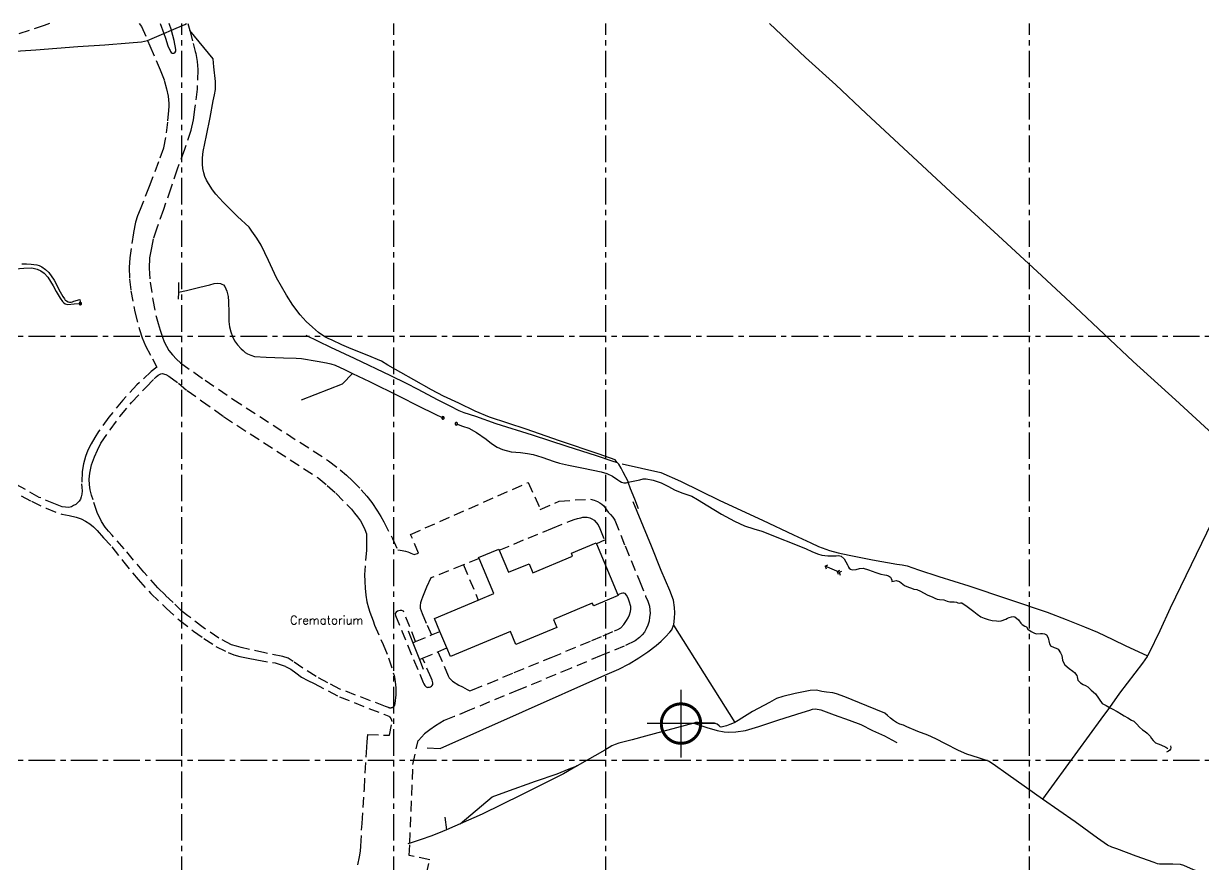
# Model space of a CAD drawing. Extents: x 380524 to 381571, y 430951 to 432014.
# Drawn here: x 381062.7 to 381341, y 431775.4 to 431973.7 of the extents above; entities that cross this region are included whole.
import ezdxf
from ezdxf.enums import TextEntityAlignment as Align

# ---------------------------------------------------------------- set-up
doc = ezdxf.new("R2010")
doc.units = 0
doc.header["$LTSCALE"] = 5
doc.header["$MEASUREMENT"] = 0
doc.linetypes.add('CENTER', pattern=[2, 1.25, -0.25, 0.25, -0.25])
doc.linetypes.add('DASHED', pattern=[0.75, 0.5, -0.25])
doc.layers.get('0').update_dxf_attribs({"linetype": 'CONTINUOUS'})
for name, color, linetype in [('BH4', 3, 'CONTINUOUS'), ('G8010001', 8, 'CONTINUOUS'), ('G8010021', 8, 'DASHED'), ('G8010030', 8, 'CONTINUOUS'), ('G8010032', 8, 'DASHED'), ('G8010052', 8, 'CONTINUOUS'), ('G8010057', 8, 'CONTINUOUS'), ('G8010059', 4, 'CONTINUOUS'), ('G8010069', 4, 'CONTINUOUS'), ('G8010572', 8, 'CENTER'), ('G8011006', 8, 'CONTINUOUS'), ('permit boundary', 80, 'CONTINUOUS')]:
    doc.layers.add(name, color=color, linetype=linetype)
doc.styles.add('ROMANS', font='ROMANS.SHX')
doc.styles.get("Standard").update_dxf_attribs({"font": 'SIMPLEX.SHX'})

# ---------------------------------------------------------------- blocks, each defined once
blk = doc.blocks.new('BH-4')
at = {"layer": 'BH4'}
for p, q in [((0, -1.6), (0, 1.6)), ((-1.6, 0), (1.6, 0))]:
    blk.add_line(p, q, dxfattribs=at)
at = {"layer": 'BH4', "const_width": 0.14}
blk.add_lwpolyline([(-0.93, 0, 1), (0.93, 0, 1)], format="xyb", close=True, dxfattribs=at)
at = {"layer": 'BH4', "style": 'ROMANS', "flags": 4}
blk.add_attdef('BH', text='', height=0.9, dxfattribs=at).set_placement((0, -2.938), align=Align.CENTER)
blk = doc.blocks.new('POINT')
blk.add_lwpolyline([(0.004128, 2.318056, 1), (0.004128, -2.301944, 1), (0.004128, 2.318056)], format="xyb")
blk = doc.blocks.new('FLARROW')
at = {"color": 8}
for p, q in [((-0.016003, 0.013495), (3.833997, 3.863495)), ((27.69632, 0.005086), (0.000452, 0.005086)), ((23.908844, -0.003322), (27.758844, 3.846678)), ((27.758844, -0.003322), (31.608844, 3.846678)), ((-0.016003, -0.003322), (3.833997, -3.853322)), ((23.908844, -0.003322), (27.758844, -3.853322)), ((27.758844, -0.058184), (31.608844, -3.908184))]:
    blk.add_line(p, q, dxfattribs=at)

msp = doc.modelspace()

# ---------------------------------------------------------------- linework, layer by layer
at = {"layer": 'G8010001'}
for points in [[(381170.11, 431847.53), (381170, 431847.8), (381174.75, 431849.75), (381174.87, 431849.47)], [(381174.87, 431849.47), (381177.05, 431844.3), (381181.9, 431846.3), (381182.8, 431844.15), (381192.15, 431848.1), (381191.9, 431848.8), (381197.75, 431851.25), (381197.84, 431851.03)], [(381197.84, 431851.03), (381202.88, 431838.97)], [(381169.92, 431837.71), (381173.6, 431839.25), (381170.11, 431847.53)], [(381202.88, 431838.97), (381202.95, 431838.8), (381197.15, 431836.35), (381196.8, 431837), (381187.65, 431833.15), (381188.45, 431831.3), (381178.75, 431827.25), (381177.5, 431830.3), (381163.35, 431824.4), (381162.5, 431826.45)], [(381160.88, 431830.34), (381159.6, 431833.4), (381169.92, 431837.71)], [(381162.5, 431826.45), (381160.88, 431830.34)]]:
    msp.add_lwpolyline(points, dxfattribs=at)
at = {"layer": 'G8010021'}
for points in [[(381068.81, 431973.67), (381067.5, 431973.25), (381059.35, 431970.55)], [(381089.95, 431973.67), (381090.5, 431973), (381091.92, 431969.66)], [(381094.88, 431973.67), (381095.71, 431971.31)], [(381097.55, 431972.11), (381097.04, 431973.67)], [(381101.38, 431973.67), (381101.9, 431972.05)]]:
    msp.add_lwpolyline(points, dxfattribs=at)
at = {"layer": 'G8010030'}
for points in [[(381095.71, 431971.31), (381097.55, 431972.11)], [(381097.55, 431972.11), (381100.71, 431973.49), (381101.12, 431973.67)], [(381139.42, 431897.19), (381137.75, 431897.9), (381135.45, 431899), (381134.55, 431899.4), (381133.7, 431899.8), (381132.2, 431900.8), (381130.8, 431902.05), (381129.3, 431903.45), (381127.9, 431905), (381126.2, 431907.25), (381124.65, 431909.65), (381122.3, 431913.7), (381120.4, 431917.8), (381119.6, 431919.6), (381118.7, 431921.4), (381117.7, 431923.1), (381116.5, 431924.75), (381115.85, 431925.65), (381113.1, 431928.2), (381109.75, 431931.6), (381108.9, 431932.5), (381108, 431933.45), (381107.2, 431934.45), (381106.25, 431935.95), (381105.8, 431936.75), (381105.45, 431937.6), (381105.15, 431938.5), (381104.95, 431939.5), (381104.85, 431940.5), (381104.9, 431942), (381105.05, 431943.5), (381105.8, 431947.3), (381106.65, 431951.5), (381107.4, 431955.45), (381107.7, 431956.85), (381107.95, 431958.1), (381107.9, 431960.05), (381107.5, 431963.45), (381107.4, 431965.4), (381101.9, 431972.05)], [(381238.59, 431973.67), (381247.15, 431965.7), (381254.3, 431959.25), (381261.45, 431952.5), (381269.15, 431945.3), (381282.45, 431933), (381291.6, 431924.6), (381301.75, 431915.2), (381310.75, 431906.9), (381324.45, 431894), (381334.4, 431884.95), (381343.2, 431876.85), (381345.65, 431874.4), (381348.2, 431872.05), (381349.94, 431870.57)], [(380922.42, 431949.96), (380929.49, 431950.51), (380930.5, 431943.4), (380949.6, 431944.7), (380965, 431945.8), (380971.5, 431954), (380978.7, 431955.1), (380989.8, 431956.9), (381000, 431958.2), (381006.7, 431959.15), (381017.95, 431960.6), (381026.2, 431961.8), (381033, 431963), (381042.6, 431964.85), (381047.15, 431965.95), (381049.3, 431966.45), (381057.15, 431966.9), (381065.55, 431967.5), (381075.45, 431968.25), (381081.8, 431968.7), (381087.6, 431969.1), (381090.5, 431969.4), (381091.92, 431969.66)], [(381091.92, 431969.66), (381095.71, 431971.31)], [(381099.17, 431910.34), (381099.15, 431908.65)], [(381099.2, 431912.65), (381099.17, 431910.34)], [(381129.25, 431900.2), (381135.05, 431897.4), (381140.65, 431894.75), (381149.2, 431890.65), (381152.95, 431888.9), (381155.7, 431887.5), (381160.25, 431885), (381163.25, 431883.55), (381165.35, 431882.4), (381166.5, 431881.95), (381169.25, 431881.1), (381174.05, 431879.4), (381182.6, 431876.7), (381190.8, 431874.05), (381197.7, 431871.8), (381201.65, 431870.5), (381202.68, 431870.21)], [(381202.68, 431870.21), (381202.2, 431870.8), (381198.45, 431872.1), (381189.1, 431875.3), (381181.25, 431878), (381172.55, 431880.9), (381169.2, 431882.3), (381165.3, 431884.15), (381161.7, 431885.85), (381158.85, 431887.3), (381154.75, 431889.65), (381148.6, 431893.15), (381147.1, 431894.05), (381143.7, 431895.45), (381140.7, 431896.65), (381139.42, 431897.19)], [(381128.25, 431884.95), (381137.9, 431888.75), (381140.27, 431891.18)], [(381205.31, 431865.52), (381205.25, 431865.7), (381204.1, 431867.9), (381203.6, 431868.85), (381203.05, 431869.75), (381202.68, 431870.21)], [(381203.85, 431869.85), (381213, 431867.8), (381217.6, 431865.75), (381226.9, 431861.25), (381237, 431856.55), (381244.3, 431853.1), (381248.35, 431851.2), (381250.15, 431850.4), (381252.8, 431849.45), (381254.85, 431848.9), (381257.45, 431848.3), (381262.95, 431847.25), (381268.65, 431846.2), (381269.9, 431846.05), (381271.1, 431845.8), (381273.75, 431844.9), (381278.6, 431843.3), (381285.65, 431841.1), (381304.15, 431834.85), (381308.65, 431833.15), (381312.9, 431831.45), (381316, 431830.2), (381319.65, 431828.45), (381322.65, 431826.95), (381326.6, 431825.15), (381327.79, 431824.61)], [(381349.94, 431870.57), (381347.5, 431865.55), (381340.55, 431851.05), (381333.15, 431835.8), (381330.7, 431830.45), (381328.1, 431825.15), (381327.79, 431824.61)], [(381207.7, 431859.25), (381206.85, 431861.55), (381205.85, 431864), (381205.31, 431865.52)], [(381215.98, 431831.82), (381216.05, 431832), (381216.2, 431833.45), (381216.3, 431834.7), (381216.25, 431836), (381216, 431837.7), (381215.15, 431840), (381213.1, 431844.7), (381210.75, 431850.45), (381206.45, 431860.9)], [(381153.4, 431830.45), (381154.5, 431827.66)], [(381157.9, 431802.9), (381160.95, 431802.75), (381199.8, 431820.05), (381203.1, 431821.45), (381205.5, 431822.7), (381207.8, 431824.1), (381209.9, 431825.5), (381211.9, 431827.05), (381213.05, 431828.05), (381214.1, 431829.05), (381215.1, 431830.15), (381215.55, 431830.75), (381215.98, 431831.82)], [(381215.98, 431831.82), (381230.47, 431808.9)], [(381154.5, 431827.66), (381156.06, 431823.7)], [(381327.79, 431824.61), (381327.7, 431824.45), (381326.65, 431822.85), (381321.2, 431815.75), (381318.81, 431812.43)], [(381156.06, 431823.7), (381156.95, 431821.45)], [(381303.01, 431790.81), (381294.9, 431796.55), (381291.4, 431799), (381290.3, 431799.75), (381287.95, 431800.5), (381285.2, 431801.4), (381283.2, 431802.25), (381280.15, 431803.8), (381277.85, 431805), (381275.95, 431805.85), (381273.65, 431806.75), (381271.05, 431807.85), (381270.2, 431808.2), (381269.4, 431808.5), (381268.55, 431808.9), (381267.85, 431809.35), (381267.2, 431809.9), (381266.5, 431810.55), (381265.8, 431811.05), (381261.55, 431812.8), (381256.4, 431814.9), (381254.45, 431815.6), (381253.55, 431815.85), (381252.1, 431816.05), (381251, 431816.2), (381250.35, 431816.35), (381249.75, 431816.5), (381248.2, 431816.4), (381244.65, 431815.7), (381241.75, 431815), (381240.3, 431814.5), (381238.65, 431813.6), (381234.65, 431811.45), (381232.1, 431809.85), (381231.2, 431809.3), (381230.47, 431808.9)], [(381220.77, 431808.74), (381223.85, 431807.7), (381226.3, 431806.95), (381227.9, 431806.65), (381228.85, 431806.55), (381230.7, 431806.65), (381233, 431807), (381236.1, 431807.9), (381240.85, 431809.5), (381246.3, 431811.25), (381248.15, 431811.8), (381248.8, 431812), (381249.45, 431812.1), (381250.7, 431811.85), (381253.9, 431810.7), (381257.45, 431809.45), (381260.15, 431808.35), (381262.95, 431807), (381265.75, 431805.75), (381267.45, 431804.8), (381268.65, 431804.15)], [(381318.81, 431812.43), (381316.8, 431809.65), (381303.01, 431790.81)], [(381220.77, 431808.74), (381209.4, 431805.6), (381206.2, 431804.8), (381203.05, 431803.95), (381202.25, 431803.7), (381201.45, 431803.35), (381199.75, 431802.35), (381193.25, 431798.65)], [(381230.47, 431808.9), (381230.3, 431808.8), (381229.25, 431808.35), (381228.5, 431808.1), (381227.5, 431807.85), (381227.25, 431807.75), (381227, 431807.8), (381226.75, 431808.05), (381226.25, 431808.45), (381225.65, 431808.7), (381223.75, 431808.7), (381221.8, 431808.85), (381221.15, 431808.85), (381220.77, 431808.74)], [(381165.66, 431784.95), (381173.2, 431791.35), (381176.4, 431792.5), (381183.4, 431795), (381188.5, 431796.75), (381191.35, 431797.9), (381193.25, 431798.65)], [(381193.25, 431798.65), (381190.05, 431796.75), (381186.7, 431795.1), (381180.15, 431791.8), (381170.85, 431787.25), (381165.66, 431784.95)], [(381340.5, 431773.45), (381338.65, 431774.15), (381336.35, 431775.1), (381335.6, 431775.35), (381333.8, 431775.45), (381330.65, 431775.45), (381330.15, 431775.55), (381329.4, 431775.85), (381325.1, 431777.35), (381320.55, 431779.05), (381319.35, 431779.5), (381318.4, 431779.95), (381316, 431781.6), (381310.7, 431785.4), (381303.01, 431790.81)], [(381162, 431786.55), (381162.41, 431783.56)], [(381162.41, 431783.56), (381161.45, 431783.15), (381158.95, 431782.15), (381156.25, 431781.2), (381154.35, 431780.59), (381153.86, 431780.43), (381153.77, 431780.4)], [(381165.66, 431784.95), (381164.4, 431784.4), (381162.41, 431783.56)], [(381153.77, 431780.4), (381153.3, 431780.25)]]:
    msp.add_lwpolyline(points, dxfattribs=at)
at = {"layer": 'G8010032'}
for points in [[(381101.9, 431972.05), (381102.65, 431969), (381103.16, 431967.12), (381103.3, 431966.6), (381103.6, 431964.7), (381103.75, 431962.85), (381103.6, 431958.2), (381103, 431953.5), (381102.9, 431952.76), (381102.65, 431951), (381102.1, 431948.5), (381100.6, 431944), (381098.9, 431939.35), (381097.4, 431934.85), (381095.65, 431929.8), (381094.1, 431925.45), (381093.25, 431922.95), (381092.85, 431920.8), (381092.6, 431919.6), (381092.4, 431918.45), (381092.3, 431916), (381092.5, 431912.7), (381093.15, 431908.55), (381093.95, 431904.6), (381094.4, 431902.95), (381094.85, 431901.35), (381095.4, 431899.75), (381095.85, 431898.65), (381096.35, 431897.6), (381096.95, 431896.6), (381097.8, 431895.55), (381098.7, 431894.55), (381099.7, 431893.65), (381102.8, 431891.45), (381105.5, 431889.55), (381112.05, 431885.1), (381134.61, 431870.58), (381137.36, 431868.47), (381138.82, 431867.2), (381140.23, 431865.88), (381142.33, 431863.72), (381143.6, 431862.26), (381144.79, 431860.74), (381146.17, 431858.66), (381146.9, 431857.42), (381147.61, 431856.17), (381149.68, 431852.25), (381150.92, 431849.58)], [(381095.71, 431971.31), (381096.1, 431970.2), (381096.7, 431968.4), (381097.1, 431967.55), (381097.2, 431967.3), (381097.3, 431967.1), (381097.45, 431966.85), (381097.7, 431966.7), (381098.1, 431966.7), (381098.3, 431966.8), (381098.55, 431967.15), (381098.6, 431967.6), (381098.15, 431969.65), (381097.55, 431972.11)], [(381091.92, 431969.66), (381092.45, 431968.4), (381094.85, 431962.75), (381095.85, 431960.3), (381096.4, 431958.3), (381096.75, 431956.55), (381096.95, 431954.8), (381096.9, 431954.22), (381096.82, 431953.21), (381096.6, 431950.4), (381096.15, 431946.8), (381095.65, 431944.3), (381094.5, 431941.05), (381092.3, 431935.25), (381090.15, 431929.85), (381089.55, 431928.35), (381089.05, 431926.85), (381088.6, 431924.3), (381088, 431920.65), (381087.7, 431918.4), (381087.55, 431916.15), (381087.65, 431913.4), (381087.95, 431910.65), (381088.9, 431905.7), (381090, 431901.5), (381090.65, 431899.55), (381091.4, 431897.65), (381093.1, 431894.65), (381094.1, 431892.65)], [(381094.1, 431892.65), (381092.75, 431891.6), (381089.4, 431888.5), (381086.05, 431884.9), (381082.8, 431880.9), (381080.35, 431877.5), (381079.45, 431876.1), (381078.6, 431874.6), (381077.85, 431873.1), (381077.25, 431871.55), (381076.8, 431869.85), (381076.5, 431868.05), (381076.35, 431865.15), (381076.4, 431864.3), (381076.45, 431863.5), (381076.4, 431862.7), (381076.25, 431862.1), (381076.05, 431861.5), (381075.75, 431861.05), (381075.4, 431860.65), (381074.95, 431860.3), (381074.45, 431860), (381073.95, 431859.75), (381073.35, 431859.6), (381071.75, 431859.75), (381070.15, 431860.35), (381066.35, 431861.95), (381060.8, 431865.05)], [(381148, 431812.66), (381137.3, 431816.75), (381134.45, 431818.2), (381131.65, 431819.7), (381128.55, 431821.7), (381126.25, 431823.25), (381125.05, 431824.05), (381123.85, 431824.45), (381119.6, 431825.25), (381114, 431826.55), (381112.85, 431826.85), (381111.7, 431827.2), (381108.7, 431828.75), (381105.05, 431831.25), (381101.4, 431834.05), (381100.05, 431835), (381097.95, 431837.15), (381096.1, 431838.85), (381094.3, 431840.6), (381091.05, 431844.3), (381086.35, 431849.85), (381083.55, 431853.05), (381082.7, 431854), (381081.9, 431854.95), (381081.05, 431856.25), (381080, 431858.35), (381079.05, 431861.35), (381078.7, 431862.5), (381078.4, 431863.7), (381078.2, 431864.9), (381078.15, 431866.25), (381078.25, 431867.65), (381078.7, 431869.6), (381079.4, 431871.5), (381080.1, 431873.1), (381080.9, 431874.7), (381083.1, 431877.9), (381085.4, 431881.05), (381088.15, 431884.35), (381091.55, 431887.95), (381093.45, 431889.9), (381093.9, 431890.4), (381094.4, 431890.8), (381095, 431891.1), (381095.35, 431891.15), (381096.2, 431890.95)], [(381096.2, 431890.95), (381096.95, 431890.5), (381099.2, 431888.85), (381101.25, 431887.15), (381104.65, 431884.75), (381109.85, 431881), (381132.12, 431866.55), (381134.31, 431864.74), (381136.3, 431862.94), (381139.99, 431859.19), (381140.75, 431858.25), (381141.46, 431857.33), (381142.13, 431856.38), (381142.71, 431855.39), (381143.19, 431854.34), (381143.52, 431853.37), (381143.55, 431853.19), (381143.56, 431853.03), (381143.57, 431852.86), (381143.57, 431852.7), (381143.57, 431852.54), (381143.56, 431852.37), (381143.56, 431852.2), (381143.56, 431852.04), (381143.52, 431849.53), (381143.18, 431844.68)], [(381150.92, 431849.58), (381151.53, 431849.51), (381151.94, 431849.44), (381152.35, 431849.35), (381152.76, 431849.25), (381153.27, 431849.1), (381153.66, 431848.96), (381154.05, 431848.8), (381154.43, 431848.63), (381154.81, 431848.44), (381155.8, 431848.79), (381153.97, 431853.22), (381181.71, 431865.48), (381184.56, 431859.1), (381189.04, 431861.05), (381192.76, 431861.33), (381196.4, 431861.5), (381197.25, 431861.3), (381198.05, 431861), (381198.6, 431860.7), (381199.1, 431860.35), (381199.55, 431859.95), (381200.05, 431859.25), (381200.55, 431858.45), (381201.1, 431857.9), (381201.7, 431857.25), (381202.15, 431856.55), (381204.55, 431850.5), (381207.95, 431842.25), (381209.4, 431838.65), (381209.9, 431837.5), (381210.3, 431836.3), (381210.4, 431835.45), (381210.45, 431834.6), (381210.35, 431833.7), (381210.2, 431832.75), (381209.95, 431831.85), (381209.55, 431830.95), (381209.1, 431830.2), (381208.6, 431829.5), (381207.95, 431828.9), (381206.95, 431828.1), (381204.35, 431826.9), (381198.9, 431824.65), (381191.65, 431821.6), (381179.5, 431816.55), (381169.05, 431812.25), (381167.84, 431811.75), (381164.25, 431810.25), (381163.05, 431809.8), (381161.85, 431809.3), (381159.85, 431808.1), (381158.5, 431807.15), (381157.25, 431806.15), (381156.5, 431805.4), (381155.85, 431804.6)], [(381062.1, 431862.35), (381064.5, 431861.05), (381067.95, 431859.4), (381071.65, 431857.95), (381073.4, 431857.65), (381075.1, 431857.25), (381076.25, 431856.85), (381077.3, 431856.35), (381078.3, 431855.7), (381079.15, 431855), (381080, 431854.15), (381081.5, 431852.4), (381083.5, 431850.25), (381086, 431847.05), (381089.65, 431842.55), (381092.7, 431839.3), (381096.3, 431835.85), (381099.4, 431833), (381102.75, 431830.4), (381105.2, 431828.7), (381108.05, 431826.8), (381110.95, 431825.35), (381112.25, 431824.85), (381113.65, 431824.45), (381115.65, 431824), (381117.7, 431823.6), (381122, 431822.9), (381124.45, 431822.1), (381125.7, 431821.45), (381126.85, 431820.55), (381128.25, 431819.55), (381129.7, 431818.75), (381131.2, 431818.05), (381137.15, 431814.95), (381147.75, 431810.75)], [(381174.87, 431849.47), (381181.7, 431852.35), (381187.4, 431854.7), (381191.25, 431856.25), (381192.55, 431856.7), (381193.3, 431856.95), (381194.1, 431857.15), (381194.6, 431857.25), (381195.15, 431857.3), (381195.65, 431857.25), (381196.25, 431857.1), (381196.75, 431856.85), (381197.25, 431856.55), (381197.75, 431856.05), (381198.2, 431855.5), (381198.6, 431854.6), (381199.7, 431851.85), (381197.84, 431851.03)], [(381170.11, 431847.53), (381166.41, 431846.03)], [(381143.18, 431844.68), (381143.12, 431843.76), (381143.15, 431842.11), (381143.23, 431840.5), (381143.4, 431838.91), (381143.67, 431837.33), (381144.04, 431835.89), (381144.36, 431834.87), (381144.72, 431833.86), (381145.1, 431832.85), (381145.47, 431831.84), (381147.45, 431827.26), (381148.74, 431824.13), (381150.07, 431819.96), (381150.24, 431819.09), (381150.34, 431818.42), (381150.41, 431817.74), (381150.45, 431817.07), (381150.47, 431816.39), (381150.44, 431815.37), (381150.39, 431814.69), (381150.31, 431814.02), (381150.2, 431813.35), (381150.2, 431813.27), (381150.2, 431813.23), (381150.2, 431813.19), (381150.2, 431813.15), (381150.19, 431813.1), (381150.18, 431813.06), (381150.17, 431813.02), (381150.16, 431812.98), (381150.15, 431812.94), (381150.13, 431812.9), (381150.11, 431812.86), (381150.1, 431812.82), (381150.08, 431812.78), (381150.05, 431812.74), (381150.03, 431812.71), (381150.01, 431812.67), (381149.98, 431812.64), (381149.95, 431812.61), (381149.92, 431812.57), (381149.89, 431812.54), (381149.86, 431812.51), (381149.83, 431812.49), (381149.8, 431812.46), (381149.76, 431812.44), (381149.73, 431812.41), (381149.69, 431812.39), (381149.65, 431812.37), (381149.61, 431812.35), (381149.57, 431812.33), (381149.53, 431812.32), (381149.49, 431812.31), (381149.45, 431812.3), (381149.41, 431812.29), (381149.36, 431812.28), (381149.32, 431812.27), (381149.28, 431812.27), (381149.24, 431812.27), (381149.19, 431812.27), (381149.15, 431812.27), (381149.11, 431812.27), (381149.07, 431812.28), (381149.02, 431812.28), (381148.98, 431812.29), (381148.94, 431812.3), (381148.9, 431812.31), (381148.86, 431812.33), (381148.82, 431812.34), (381148.78, 431812.36), (381148.74, 431812.38), (381148, 431812.66)], [(381166.41, 431846.03), (381158.75, 431842.95), (381157.7, 431840.75), (381156.8, 431838.45), (381156.5, 431837.8), (381156.3, 431837.05), (381156.2, 431836.45), (381156.2, 431835.85), (381156.7, 431834.6), (381157.85, 431831.8), (381158.9, 431829.51)], [(381166.41, 431846.03), (381169.92, 431837.71)], [(381160.42, 431825.56), (381162.85, 431819.85), (381163.04, 431819.43), (381163.1, 431819.3), (381163.85, 431818.6), (381165.35, 431817.7), (381166.19, 431817.25), (381167.3, 431816.65), (381167.9, 431816.35), (381168.55, 431816.55), (381172.3, 431818.05), (381178.4, 431820.65), (381187.15, 431824.2), (381196.7, 431828.2), (381199.4, 431829.3), (381202.05, 431830.45), (381202.85, 431830.8), (381203.55, 431831.2), (381204.3, 431832), (381204.9, 431832.9), (381205.3, 431833.55), (381205.6, 431834.25), (381205.85, 431835), (381205.95, 431835.6), (381205.95, 431836.2), (381205.5, 431837.45), (381205.25, 431838.15), (381204.9, 431838.85), (381204.6, 431839.25), (381204.3, 431839.35), (381204, 431839.35), (381203.6, 431839.25), (381202.88, 431838.97)], [(381155.15, 431827.94), (381152.25, 431835.1), (381151.9, 431835.3), (381151.5, 431835.3), (381151.15, 431835.2), (381150.85, 431835.1), (381150.55, 431834.9), (381150.35, 431834.55), (381150.4, 431834.1), (381156.9, 431818.3), (381157.05, 431817.95), (381157.3, 431817.6), (381157.45, 431817.4), (381157.65, 431817.25), (381157.95, 431817.15), (381158.11, 431817.17), (381158.4, 431817.2), (381158.65, 431817.3), (381158.85, 431817.4), (381159.05, 431817.55), (381159.2, 431817.8), (381159.2, 431818.25), (381159.05, 431818.85), (381158.8, 431819.4), (381156.79, 431824.02)], [(381158.9, 431829.51), (381160.88, 431830.34)], [(381154.5, 431827.66), (381155.15, 431827.94)], [(381155.15, 431827.94), (381158.9, 431829.51)], [(381156.06, 431823.7), (381156.79, 431824.02)], [(381156.79, 431824.02), (381160.42, 431825.56)], [(381160.42, 431825.56), (381162.5, 431826.45)], [(381141.5, 431775.3), (381141.9, 431777.15), (381142.15, 431778.55), (381142.2, 431779.7), (381142.5, 431785.05), (381143.05, 431793.2), (381143.55, 431801.8), (381143.7, 431804.3), (381143.85, 431806.05), (381148.95, 431805.84), (381149.6, 431809.12), (381149.59, 431809.2), (381149.57, 431809.28), (381149.55, 431809.35), (381149.52, 431809.43), (381149.49, 431809.51), (381149.46, 431809.58), (381149.43, 431809.65), (381149.39, 431809.72), (381149.32, 431809.84), (381149.27, 431809.91), (381149.23, 431809.97), (381149.18, 431810.03), (381149.12, 431810.09), (381149.07, 431810.15), (381149.01, 431810.21), (381148.9, 431810.3), (381147.75, 431810.75)], [(381153.77, 431780.4), (381154.51, 431798.97), (381155.71, 431804.65)], [(381145.42, 431728.5), (381145.6, 431732.02), (381150.27, 431731.91), (381150.88, 431743.97), (381158.46, 431776.46), (381153.65, 431777.51), (381153.77, 431780.4)]]:
    msp.add_lwpolyline(points, dxfattribs=at)
at = {"layer": 'G8010052'}
msp.add_lwpolyline([(381333.25, 431803.35), (381333.3, 431802.9), (381333.25, 431802.6), (381333.05, 431802.3), (381332.75, 431802.1), (381332.25, 431801.9)], dxfattribs=at)
at = {"layer": 'G8010059'}
for points in [[(381059.75, 431915.75), (381062.7, 431916), (381064.6, 431916.1), (381065.2, 431915.95), (381065.85, 431915.8), (381066.7, 431915.4), (381067.5, 431914.85), (381068.4, 431913.9), (381069.6, 431911.8), (381070.35, 431910.5), (381071.25, 431908.9), (381071.85, 431908.1), (381072.15, 431907.8), (381072.45, 431907.55), (381073.1, 431907.4), (381074.6, 431907.55), (381076.05, 431907.65)], [(381062.25, 431917.05), (381063.35, 431917.05), (381064.45, 431916.95), (381065.1, 431916.9), (381065.75, 431916.75), (381066.35, 431916.6), (381066.95, 431916.3), (381067.85, 431915.7), (381068.65, 431914.95), (381069.85, 431913.2), (381071.3, 431910.44), (381071.6, 431909.89), (381071.9, 431909.29), (381072.3, 431908.74), (381072.5, 431908.49), (381072.75, 431908.29), (381073.15, 431908.09), (381073.5, 431907.99), (381073.85, 431907.99), (381074.2, 431908.09), (381074.5, 431908.24), (381075.95, 431908.59), (381076.05, 431907.65)], [(381099.17, 431910.34), (381101.1, 431910.75), (381104.2, 431911.5), (381106.6, 431912.1), (381107.65, 431912.4), (381108.4, 431912.45), (381109.1, 431912.35), (381109.45, 431912.25), (381109.85, 431912.05), (381110.15, 431911.7), (381110.6, 431910.6), (381110.9, 431909.3), (381111, 431908.1), (381111.05, 431905.45), (381111.1, 431903.45), (381111.25, 431902.2), (381111.55, 431900.95), (381111.95, 431899.85), (381112.45, 431898.85), (381113.15, 431897.9), (381113.95, 431897), (381114.45, 431896.55), (381114.95, 431896.15), (381115.5, 431895.8), (381116.3, 431895.45), (381117.1, 431895.2), (381119.85, 431895.05), (381123.95, 431894.85), (381126.95, 431894.75), (381128.2, 431894.7), (381131.9, 431894.1), (381134.1, 431893.7), (381135.15, 431893.45), (381136.15, 431893.15), (381138.35, 431892.1), (381140.27, 431891.18)], [(381140.27, 431891.18), (381144.3, 431889.25), (381151.25, 431885.8), (381155.9, 431883.45), (381159.6, 431881.65), (381161.6, 431880.7)], [(381164.75, 431879.3), (381166.2, 431878.75), (381167.7, 431878.25), (381169.5, 431877.25), (381171.75, 431875.7), (381173.05, 431874.65), (381174.4, 431873.75), (381175.6, 431873.2), (381177.65, 431872.7), (381179.9, 431872.5), (381181.55, 431872.3), (381182.9, 431872.05), (381184.95, 431871.4), (381187.85, 431870.4), (381189.05, 431870), (381191.2, 431869.55), (381194.35, 431868.95), (381197.05, 431868.4), (381198.95, 431867.95), (381200.25, 431867.55), (381201.55, 431866.95), (381202.85, 431866.05), (381203.3, 431865.75), (381203.75, 431865.5), (381204.25, 431865.4), (381204.8, 431865.4), (381205.31, 431865.52)], [(381205.31, 431865.52), (381205.65, 431865.6), (381208.05, 431866.1), (381208.8, 431866.3), (381209.55, 431866.35), (381211.15, 431866), (381213.05, 431865.4), (381214.8, 431864.55), (381216.2, 431863.75), (381217.95, 431863.05), (381219.6, 431862.5), (381220.3, 431862.2), (381221.65, 431861.45), (381224.05, 431859.95), (381227.3, 431858), (381230.4, 431856.35), (381232.75, 431855.25), (381234.9, 431854.5), (381236.85, 431853.95), (381238.2, 431853.45), (381240.75, 431852.4), (381243.95, 431851.15), (381247.3, 431849.8), (381248.65, 431849.2), (381249.95, 431848.65), (381251, 431848.3), (381252.35, 431848.15), (381253.75, 431848.15), (381254.35, 431848.2), (381254.9, 431848.25), (381255.5, 431848.1), (381256.25, 431847.45), (381257, 431846.05), (381257.15, 431845.75), (381257.25, 431845.5), (381257.4, 431845.25), (381257.7, 431845.05), (381258.1, 431844.9), (381259.05, 431844.95), (381259.85, 431845.2), (381260.7, 431845.25), (381261.95, 431844.9), (381263.7, 431844.2), (381264.9, 431843.85), (381265.75, 431843.7), (381266.25, 431843.6), (381266.7, 431843.45), (381266.95, 431843.3), (381267.15, 431843.1), (381267.3, 431842.85), (381267.45, 431842.45), (381267.45, 431842.1), (381267.9, 431842.2), (381268.2, 431842.3), (381268.5, 431842.35), (381269.3, 431842.1), (381270.1, 431841.5), (381270.45, 431841.2), (381271.4, 431840.75), (381272.15, 431840.5), (381272.65, 431840.3), (381273.4, 431840.2), (381274.25, 431839.85), (381275.85, 431839), (381277.15, 431838.4), (381277.65, 431838.15), (381278.15, 431837.95), (381278.75, 431837.9), (381279.75, 431837.75), (381280.55, 431837.5), (381281.2, 431837.35), (381282.2, 431837.35), (381282.75, 431837.25), (381283.05, 431837.1), (381283.35, 431837), (381283.7, 431837.05), (381284, 431837.1), (381285.25, 431836.2), (381286.8, 431835), (381287.6, 431834.4), (381288.45, 431833.8), (381289.3, 431833.45), (381290.2, 431833.15), (381291.15, 431832.95), (381292.15, 431832.8), (381292.75, 431832.75), (381293.3, 431832.8), (381294.35, 431833.25), (381294.8, 431833.45), (381295.2, 431833.65), (381295.7, 431833.8), (381296.1, 431833.85), (381296.5, 431833.8), (381297.35, 431833.05), (381297.95, 431832.25), (381298.25, 431831.95), (381298.9, 431831.55), (381299.25, 431831.4), (381299.6, 431830.9), (381300.35, 431830.35), (381300.95, 431830), (381301.5, 431829.75), (381302.55, 431829.85), (381303.05, 431829.85), (381303.5, 431829.8), (381303.95, 431829.55), (381304.4, 431828.85), (381304.6, 431827.75), (381304.7, 431827.45), (381304.8, 431827.2), (381304.95, 431826.95), (381305.75, 431826.55), (381306.25, 431826.4), (381306.7, 431826.15), (381307.3, 431825.3), (381307.6, 431824.65), (381307.7, 431824.1), (381307.75, 431823.55), (381307.95, 431823), (381308.3, 431822.45), (381309.35, 431821.6), (381310.2, 431820.95), (381310.6, 431820.65), (381311.1, 431819.95), (381311.2, 431819.6), (381311.25, 431819.25), (381311.4, 431818.85), (381312, 431818.25), (381312.6, 431817.8), (381313.2, 431817.55), (381313.75, 431817.3), (381314.5, 431816.5), (381315.5, 431815.6), (381317.1, 431813.35), (381318.05, 431812.9), (381318.81, 431812.43)], [(381318.81, 431812.43), (381319.45, 431812.1), (381320.65, 431811.45), (381321.7, 431810.85), (381322.3, 431810.45), (381323.15, 431809.95), (381324.05, 431809.45), (381324.55, 431809.15), (381325.3, 431808.45), (381325.95, 431807.75), (381326.65, 431807.1), (381327.25, 431806.7), (381327.75, 431806.35), (381328.45, 431805.6), (381328.75, 431805.1), (381329.1, 431804.65), (381329.7, 431804.05), (381330.95, 431803.6), (381332.1, 431803.05), (381332.6, 431802.75)]]:
    msp.add_lwpolyline(points, dxfattribs=at)
at = {"layer": 'G8010572', "flags": 128}
for points in [[(381100, 430951.02), (381100, 431973.67)], [(381150, 430951.02), (381150, 431973.67)], [(381200, 430951.02), (381200, 431973.67)], [(381300, 430951.02), (381300, 431973.67)], [(380523.84, 431900), (381478.62, 431900)], [(380523.84, 431800), (381478.62, 431800)]]:
    msp.add_lwpolyline(points, dxfattribs=at)

# ---------------------------------------------------------------- block references
at = {"layer": 'G8010057', "xscale": 0.13, "yscale": 0.13}
for p, rotation in [((381076.05, 431907.65), 276.7), ((381161.6, 431880.7), 246.5000000000001), ((381164.75, 431879.3), 247.5)]:
    msp.add_blockref('POINT', p, dxfattribs=dict(at, rotation=rotation))
for p in [(381076.05, 431907.65), (381161.6, 431880.7), (381164.75, 431879.3)]:
    msp.add_blockref('POINT', p, dxfattribs=at)
at = {"layer": 'G8010069', "xscale": 0.13, "yscale": 0.13, "rotation": 336.3}
msp.add_blockref('FLARROW', (381251.75, 431845.75), dxfattribs=at)
at = {"layer": 'permit boundary', "xscale": 5, "yscale": 5, "zscale": 5, "rotation": 89.99999999999997}
msp.add_blockref('BH-4', (381217.75, 431808.6), dxfattribs=at)

# ---------------------------------------------------------------- texts
at = {"layer": 'G8011006'}
msp.add_text('Crematorium', height=2, dxfattribs=at).set_placement((381125.5, 431832))

doc.saveas('drawing.dxf')
